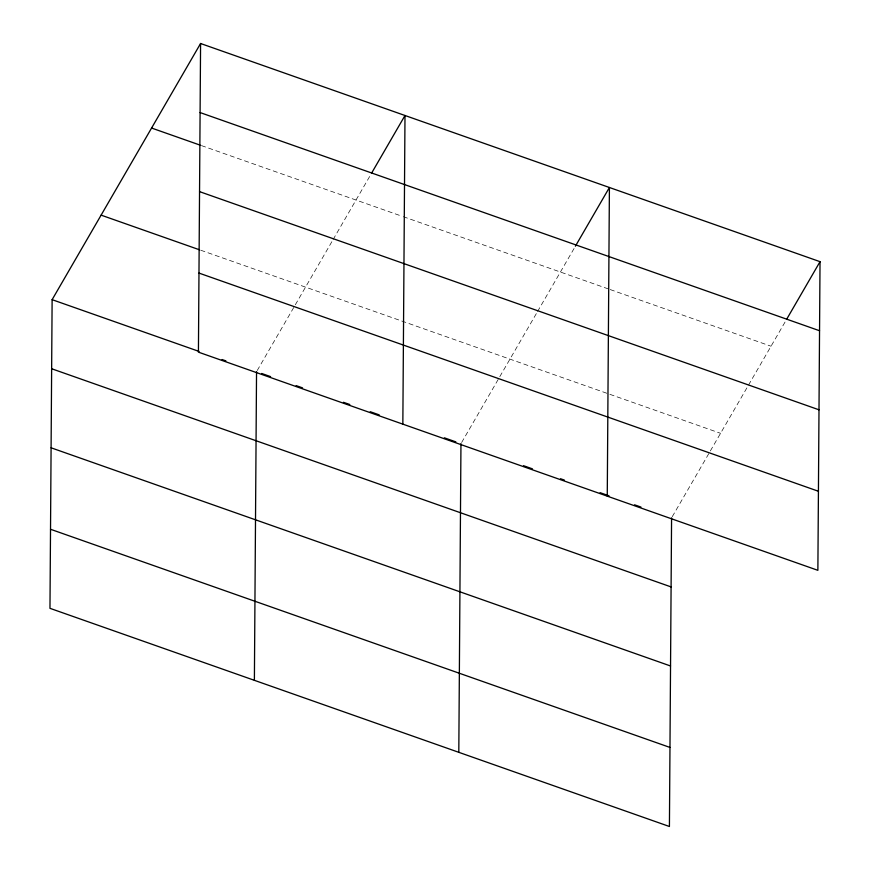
<?xml version="1.0" encoding="UTF-8"?>
<svg xmlns="http://www.w3.org/2000/svg" width="870" height="870" viewBox="0 0 870 870"><rect width="100%" height="100%" fill="white"/><g stroke="black" fill="none" stroke-linecap="round" stroke-linejoin="round"><path stroke-width="0.65" stroke-dasharray="4.35 3.26" d="M257.226 370.5L294.647 305.925M295.332 304.75L332.449 240.685M333.123 239.522L370.979 174.207M461.644 442.493L536.877 312.678M537.54 311.514L574.711 247.374M672.26 516.682L709.681 452.096M710.355 450.921L786.012 320.388M201.416 145.584L402.005 216.238M403.278 216.684L608.935 289.123M610.207 289.569L771.037 346.216M200.774 250.234L720.567 433.314"/><path stroke-width="1.3" d="M200.578 43.5L198.425 352.143L817.876 570.328L820.029 261.674L200.578 43.5L52.124 299.671L49.971 608.326L669.421 826.5L671.575 517.857M254.388 680.318L256.541 371.675M402.843 424.147L404.996 115.503L371.653 173.032M458.805 752.322L460.959 443.667M607.26 496.15L609.413 187.496L575.396 246.199M786.687 319.214L820.029 261.674M200.1 112.567L819.551 330.741M151.587 128.042L200.143 145.138M199.545 191.628L818.996 409.803M101.116 215.14L199.491 249.788M198.98 273.082L818.431 491.267M52.124 299.671L199.056 351.426M222.046 359.527L225.885 360.876M261.652 373.469L270.603 376.623M296.148 385.627L302.542 387.868M343.422 402.277L349.805 404.517M370.25 411.717L379.2 414.87M444.352 437.817L455.847 441.873M523.512 465.7L532.44 468.843M560.519 478.739L564.358 480.088M600.093 492.67L609.033 495.824M634.556 504.817L640.94 507.058M51.645 368.739L671.096 586.924M51.091 447.8L670.542 665.985M50.525 529.264L669.976 747.439"/></g></svg>
